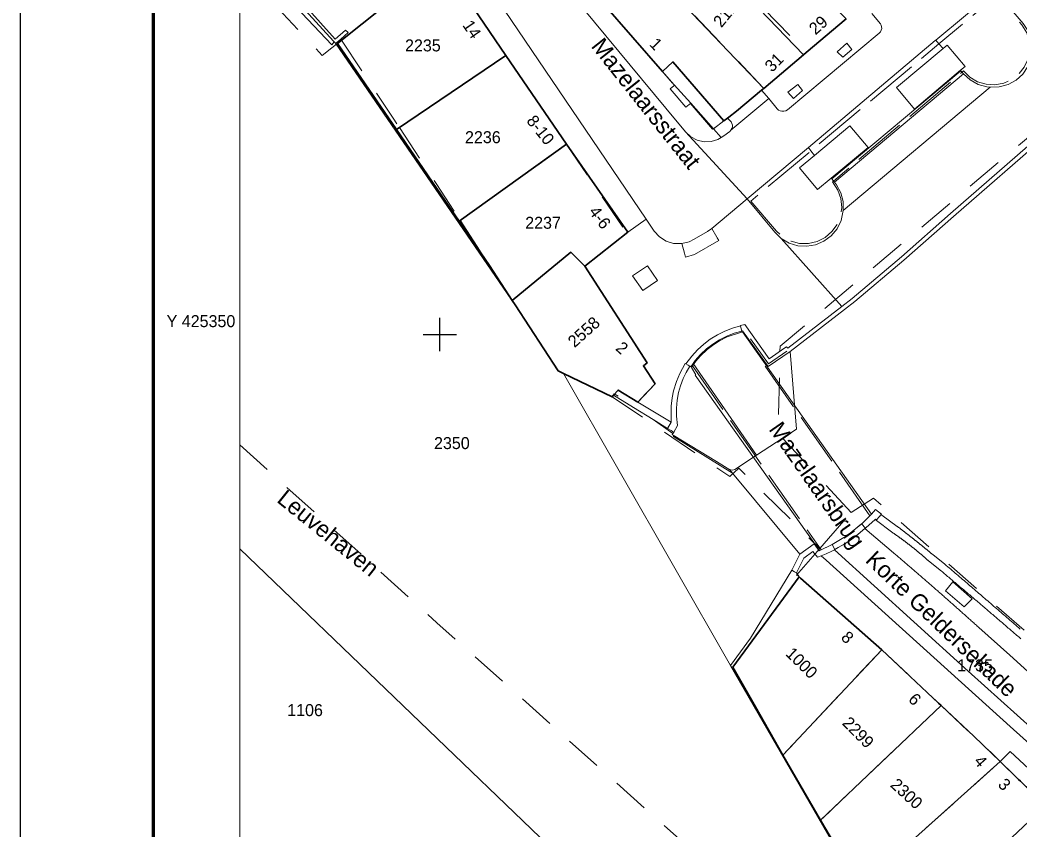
# Model space of a CAD drawing. Header units: metres. Extents: x 104718 to 105139, y 425172 to 425468.
# Drawn here: x 104718.5 to 104793.5, y 425312.8 to 425373.6 of the extents above; entities that cross this region are included whole.
import ezdxf
from ezdxf.enums import TextEntityAlignment as Align

# ---------------------------------------------------------------- set-up
doc = ezdxf.new("R2010")
doc.units = ezdxf.units.M
doc.header["$MEASUREMENT"] = 0
doc.linetypes.add('IE-TERREINAFSCHEIDING_KUNSTMATIG-SO', pattern=[10, 4, 4, -2])
doc.linetypes.add('KG-PERCEEL-SO', pattern=[19, 5.5, -4, 5.5, -4])
for name, color, linetype, lineweight in [('B-XX-AL-COORDINAATPUNT-G', 7, 'Continuous', 25), ('B-XX-AL-COORDINAATPUNT-T', 7, 'Continuous', 25), ('B-XX-AL-TEKENBLAD_DEELKADER-G', 7, 'Continuous', 18), ('B-XX-AL-TEKENBLAD_KADER-G', 7, 'Continuous', 70), ('B-XX-AL-TEKENBLAD_KADER_AFSNIJMARKERING-G', 7, 'Continuous', 25), ('B-XX-GK-KADEMUUR-G', 150, 'Continuous', 18), ('B-XX-GR-BEPLANTING_CULTUUR_BODEMBEDEKKER-G', 90, 'Continuous', 18), ('B-XX-GR-BEPLANTING_CULTUUR_ROOS-G', 90, 'Continuous', 18), ('B-XX-GR-BEPLANTING_CULTUUR_VASTE PLANTENVAK-G', 90, 'Continuous', 18), ('B-XX-GR-STRUIK-G', 90, 'Continuous', 13), ('B-XX-IE-TERREINAFSCHEIDING_KUNSTMATIG_HEKWERK-G', 20, 'IE-TERREINAFSCHEIDING_KUNSTMATIG-SO', 18), ('B-XX-IE-TERREINAFSCHEIDING_KUNSTMATIG_MUUR-G', 90, 'IE-TERREINAFSCHEIDING_KUNSTMATIG-SO', 18), ('B-XX-KG-GRENS_PERCEEL-G', 150, 'KG-PERCEEL-SO', 18), ('B-XX-KG-GRENS_PERCEEL-T', 150, 'KG-PERCEEL-SO', 18), ('B-XX-KW-KUNSTWERK_DEK-G', 170, 'Continuous', 18), ('B-XX-OG-BEBOUWING-G', 7, 'Continuous', 35), ('B-XX-OG-BEBOUWING_BORDES-G', 7, 'Continuous', 18), ('B-XX-OG-BEBOUWING_HUISNUMMER-T', 7, 'Continuous', 18), ('B-XX-OG-BEBOUWING_STRAATNAAM-T', 7, 'Continuous', 18), ('B-XX-OG-BEBOUWING_TRAP-G', 7, 'Continuous', 18), ('B-XX-OG-TERREIN_ERF-G', 7, 'Continuous', 18), ('B-XX-OG-WATER-G', 130, 'Continuous', 18), ('B-XX-OG-WATER_HAVEN-G', 170, 'Continuous', 18), ('B-XX-VH-ONVERHARD_ZAND-G', 210, 'Continuous', 18), ('B-XX-VH-OPENVERHARDING-G', 90, 'Continuous', 18), ('B-XX-VH-OPENVERHARDING_SIERBESTRATING-G', 90, 'Continuous', 18), ('B-XX-VH-OPENVERHARDING_STRAATBAKSTEEN-G', 90, 'Continuous', 18), ('B-XX-VH-OPENVERHARDING_TEGEL-G', 90, 'Continuous', 18)]:
    doc.layers.add(name, color=color, linetype=linetype, lineweight=lineweight)

msp = doc.modelspace()

# ---------------------------------------------------------------- linework, layer by layer
at = {"layer": 'B-XX-AL-COORDINAATPUNT-G', "ltscale": 0.5, "flags": 128}
for points in [[(104750, 425348.75), (104750, 425351.25)], [(104748.75, 425350), (104751.25, 425350)]]:
    msp.add_lwpolyline(points, dxfattribs=at)
at = {"layer": 'B-XX-AL-TEKENBLAD_DEELKADER-G', "ltscale": 0.5}
msp.add_lwpolyline([(104728.5, 425176.5), (105041.5, 425176.5), (105041.5, 425463.5), (104728.5, 425463.5)], close=True, dxfattribs=at)
at = {"layer": 'B-XX-AL-TEKENBLAD_KADER-G', "ltscale": 0.5}
msp.add_lwpolyline([(104728.5, 425176.5), (105134, 425176.5), (105134, 425463.5), (104728.5, 425463.5)], close=True, dxfattribs=at)
at = {"layer": 'B-XX-AL-TEKENBLAD_KADER_AFSNIJMARKERING-G', "ltscale": 0.5}
msp.add_lwpolyline([(104718.5, 425171.5), (105139, 425171.5), (105139, 425468.5), (104718.5, 425468.5)], close=True, dxfattribs=at)
at = {"layer": 'B-XX-GK-KADEMUUR-G', "ltscale": 0.5}
for points in [[(104772.554, 425350.648), (104772.604, 425350.432), (104772.646, 425350.252), (104772.715, 425350.264), (104774.62, 425347.601), (104776.277, 425348.729), (104780.347, 425351.865), (104781.134, 425352.471), (104784.809, 425355.57), (104788.521, 425358.843), (104795.664, 425365.062), (104819.687, 425386.369), (104819.486, 425386.618), (104795.453, 425365.302), (104788.31, 425359.084), (104784.619, 425355.813), (104780.936, 425352.705), (104780.144, 425352.095), (104776.098, 425348.978), (104776.009, 425349.074), (104775.883, 425348.987), (104774.7, 425348.165), (104772.888, 425350.742), (104772.548, 425350.674)], [(104742.078, 425371.959), (104742.029, 425372.012), (104739.898, 425374.318), (104739.712, 425374.519), (104739.559, 425374.425), (104735, 425381.466), (104735, 425381.226), (104739.648, 425374.109), (104741.9, 425371.731)], [(104746.747, 425365.371), (104742.324, 425371.829), (104742.265, 425371.916), (104742.18, 425371.852), (104755.643, 425352.204), (104755.654, 425352.214), (104755.432, 425352.556), (104753.723, 425355.183), (104751.446, 425358.509)], [(104763.375, 425345.825), (104763.014, 425345.452), (104764.524, 425344.514), (104765.992, 425343.614), (104767.083, 425342.945), (104767.343, 425343.415), (104764.845, 425344.932)], [(104767.083, 425342.945), (104765.992, 425343.614), (104767.48, 425342.567), (104767.541, 425342.647), (104767.344, 425342.785)], [(104767.514, 425342.434), (104767.532, 425342.339), (104771.95, 425339.594), (104771.748, 425339.838), (104770.744, 425340.462)], [(104781.639, 425335.788), (104781.921, 425335.47), (104781.954, 425335.5), (104782.656, 425336.124), (104782.67, 425336.136), (104782.784, 425336.122), (104782.966, 425336.32), (104783.116, 425336.485), (104783.141, 425336.512), (104782.685, 425336.856), (104782.385, 425336.507), (104781.695, 425335.839)], [(104779.427, 425334.236), (104779.636, 425333.869), (104779.886, 425334.011), (104780.327, 425334.261), (104780.869, 425334.618), (104781.388, 425335.007), (104781.892, 425335.445), (104781.921, 425335.47), (104781.639, 425335.788), (104780.934, 425335.213), (104780.552, 425334.922)], [(104776.997, 425333.505), (104776.404, 425332.306), (104776.599, 425332.193), (104776.75, 425332.105), (104777.295, 425333.224), (104777.98, 425333.723), (104778.332, 425333.286), (104778.598, 425333.387), (104778.613, 425333.393), (104778.991, 425333.537), (104779.398, 425333.747), (104779.601, 425333.851), (104779.636, 425333.869), (104779.427, 425334.236), (104778.447, 425333.773), (104778.08, 425334.282)], [(104776.957, 425331.813), (104776.925, 425331.869), (104776.75, 425332.105), (104776.599, 425332.193), (104776.404, 425332.306), (104773.302, 425327.224), (104771.811, 425325.172), (104781.509, 425308.36), (104781.582, 425308.437), (104781.529, 425308.526), (104781.524, 425308.534), (104778.544, 425313.558), (104775.739, 425318.447), (104773.668, 425322.076), (104771.973, 425325.046)]]:
    msp.add_lwpolyline(points, close=True, dxfattribs=at)
for points in [[(104739.898, 425374.318), (104742.029, 425372.012), (104742.078, 425371.959), (104742.178, 425371.85), (104742.18, 425371.852), (104742.265, 425371.916), (104742.574, 425372.15), (104743.123, 425372.649), (104742.921, 425372.832), (104742.134, 425372.162), (104739.941, 425374.612)], [(104793.539, 425327.901), (104793.428, 425327.997), (104793.318, 425328.093), (104793.207, 425328.189), (104793.096, 425328.284), (104792.985, 425328.38), (104792.875, 425328.476), (104792.764, 425328.571), (104792.653, 425328.667), (104792.542, 425328.763), (104792.431, 425328.858), (104792.321, 425328.954), (104792.21, 425329.049), (104792.099, 425329.145), (104791.988, 425329.241), (104791.877, 425329.336), (104791.766, 425329.432), (104791.655, 425329.527), (104791.544, 425329.623), (104791.434, 425329.718), (104791.323, 425329.814), (104791.212, 425329.909), (104791.101, 425330.005), (104790.99, 425330.1), (104790.879, 425330.196), (104790.768, 425330.291), (104790.657, 425330.387), (104790.546, 425330.482), (104790.435, 425330.578), (104790.324, 425330.673), (104790.213, 425330.768), (104790.102, 425330.864), (104789.991, 425330.959), (104789.88, 425331.055), (104789.769, 425331.15), (104789.658, 425331.245), (104789.546, 425331.341), (104789.435, 425331.436), (104789.324, 425331.531), (104789.213, 425331.626), (104789.102, 425331.722), (104788.991, 425331.817), (104788.88, 425331.912), (104788.769, 425332.007), (104788.657, 425332.103), (104788.546, 425332.198), (104788.435, 425332.293), (104788.324, 425332.388), (104788.213, 425332.484), (104788.101, 425332.579), (104787.99, 425332.674), (104787.879, 425332.769), (104787.879, 425332.769), (104786.97, 425333.49), (104786.97, 425333.49), (104786.944, 425333.512), (104786.917, 425333.534), (104786.891, 425333.556), (104786.864, 425333.578), (104786.838, 425333.6), (104786.812, 425333.622), (104786.785, 425333.644), (104786.759, 425333.666), (104786.732, 425333.688), (104786.706, 425333.71), (104786.679, 425333.731), (104786.653, 425333.753), (104786.626, 425333.775), (104786.6, 425333.797), (104786.573, 425333.819), (104786.547, 425333.841), (104786.52, 425333.862), (104786.494, 425333.884), (104786.467, 425333.906), (104786.441, 425333.928), (104786.414, 425333.95), (104786.388, 425333.971), (104786.361, 425333.993), (104786.334, 425334.015), (104786.308, 425334.036), (104786.281, 425334.058), (104786.254, 425334.08), (104786.228, 425334.101), (104786.201, 425334.123), (104786.174, 425334.145), (104786.148, 425334.166), (104786.121, 425334.188), (104786.094, 425334.21), (104786.068, 425334.231), (104786.041, 425334.253), (104786.014, 425334.274), (104785.987, 425334.296), (104785.961, 425334.317), (104785.934, 425334.339), (104785.907, 425334.36), (104785.88, 425334.382), (104785.853, 425334.403), (104785.827, 425334.425), (104785.8, 425334.446), (104785.773, 425334.468), (104785.746, 425334.489), (104785.719, 425334.51), (104785.692, 425334.532), (104785.666, 425334.553), (104785.639, 425334.575), (104785.612, 425334.596), (104785.585, 425334.617), (104785.558, 425334.639), (104785.531, 425334.66), (104785.504, 425334.681), (104785.477, 425334.703), (104785.45, 425334.724), (104785.423, 425334.745), (104785.396, 425334.766), (104785.369, 425334.788), (104785.342, 425334.809), (104785.315, 425334.83), (104785.288, 425334.851), (104785.261, 425334.872), (104785.234, 425334.894), (104785.207, 425334.915), (104785.18, 425334.936), (104785.153, 425334.957), (104785.126, 425334.978), (104785.099, 425334.999), (104785.071, 425335.02), (104785.044, 425335.041), (104785.017, 425335.062), (104784.99, 425335.083), (104784.963, 425335.104), (104784.936, 425335.125), (104784.909, 425335.146), (104784.881, 425335.167), (104784.854, 425335.188), (104784.827, 425335.209), (104784.8, 425335.23), (104784.772, 425335.251), (104784.745, 425335.272), (104784.718, 425335.293), (104784.691, 425335.314), (104784.663, 425335.335), (104784.636, 425335.356), (104784.609, 425335.377), (104784.582, 425335.397), (104784.554, 425335.418), (104784.527, 425335.439), (104784.5, 425335.46), (104784.472, 425335.481), (104784.445, 425335.501), (104784.418, 425335.522), (104784.39, 425335.543), (104784.363, 425335.564), (104784.335, 425335.584), (104784.308, 425335.605), (104784.308, 425335.605), (104783.164, 425336.449), (104783.116, 425336.485), (104782.966, 425336.32), (104782.784, 425336.122), (104782.67, 425336.136), (104782.656, 425336.124), (104783.985, 425335.12), (104784.013, 425335.101), (104784.041, 425335.082), (104784.069, 425335.062), (104784.097, 425335.043), (104784.126, 425335.023), (104784.154, 425335.004), (104784.182, 425334.985), (104784.21, 425334.965), (104784.237, 425334.946), (104784.265, 425334.926), (104784.293, 425334.906), (104784.321, 425334.887), (104784.349, 425334.867), (104784.377, 425334.847), (104784.405, 425334.828), (104784.432, 425334.808), (104784.46, 425334.788), (104784.488, 425334.768), (104784.515, 425334.748), (104784.543, 425334.728), (104784.571, 425334.708), (104784.598, 425334.688), (104784.626, 425334.668), (104784.653, 425334.648), (104784.681, 425334.628), (104784.708, 425334.608), (104784.736, 425334.587), (104784.763, 425334.567), (104784.791, 425334.547), (104784.818, 425334.526), (104784.845, 425334.506), (104784.873, 425334.486), (104784.9, 425334.465), (104784.927, 425334.445), (104784.954, 425334.424), (104784.982, 425334.403), (104785.009, 425334.383), (104785.036, 425334.362), (104785.063, 425334.342), (104785.09, 425334.321), (104785.117, 425334.3), (104785.144, 425334.279), (104785.171, 425334.258), (104785.198, 425334.238), (104785.225, 425334.217), (104785.252, 425334.196), (104785.279, 425334.175), (104785.306, 425334.154), (104785.332, 425334.133), (104785.359, 425334.112), (104785.386, 425334.09), (104785.413, 425334.069), (104785.439, 425334.048), (104785.466, 425334.027), (104785.493, 425334.005), (104785.519, 425333.984), (104785.546, 425333.963), (104785.573, 425333.941), (104785.599, 425333.92), (104785.626, 425333.899), (104785.652, 425333.877), (104785.678, 425333.855), (104785.705, 425333.834), (104785.731, 425333.812), (104785.758, 425333.791), (104785.784, 425333.769), (104785.81, 425333.747), (104785.836, 425333.725), (104785.863, 425333.704), (104785.889, 425333.682), (104785.915, 425333.66), (104785.941, 425333.638), (104785.967, 425333.616), (104785.993, 425333.594), (104786.019, 425333.572), (104786.045, 425333.55), (104786.071, 425333.528), (104786.097, 425333.506), (104786.123, 425333.484), (104786.149, 425333.461), (104786.175, 425333.439), (104786.201, 425333.417), (104786.227, 425333.395), (104786.252, 425333.372), (104786.278, 425333.35), (104786.304, 425333.328), (104786.329, 425333.305), (104786.355, 425333.283), (104786.381, 425333.26), (104786.406, 425333.238), (104786.432, 425333.215), (104786.457, 425333.192), (104786.483, 425333.17), (104786.508, 425333.147), (104786.534, 425333.124), (104786.559, 425333.102), (104786.584, 425333.079), (104786.61, 425333.056), (104786.635, 425333.033), (104786.635, 425333.033), (104787.541, 425332.313), (104787.541, 425332.313), (104787.62, 425332.247), (104787.699, 425332.181), (104787.778, 425332.115), (104787.857, 425332.048), (104787.936, 425331.982), (104788.015, 425331.916), (104788.094, 425331.85), (104788.173, 425331.784), (104788.252, 425331.717), (104788.331, 425331.651), (104788.409, 425331.585), (104788.488, 425331.518), (104788.567, 425331.452), (104788.646, 425331.386), (104788.725, 425331.319), (104788.804, 425331.253), (104788.882, 425331.187), (104788.961, 425331.12), (104789.04, 425331.054), (104789.119, 425330.987), (104789.197, 425330.921), (104789.276, 425330.854), (104789.355, 425330.788), (104789.434, 425330.721), (104789.512, 425330.655), (104789.591, 425330.588), (104789.669, 425330.521), (104789.748, 425330.455), (104789.827, 425330.388), (104789.905, 425330.322), (104789.984, 425330.255), (104790.062, 425330.188), (104790.141, 425330.121), (104790.219, 425330.055), (104790.298, 425329.988), (104790.376, 425329.921), (104790.455, 425329.854), (104790.533, 425329.788), (104790.612, 425329.721), (104790.69, 425329.654), (104790.769, 425329.587), (104790.847, 425329.52), (104790.925, 425329.453), (104791.004, 425329.387), (104791.082, 425329.32), (104791.16, 425329.253), (104791.239, 425329.186), (104791.317, 425329.119), (104791.395, 425329.052), (104791.474, 425328.985), (104791.552, 425328.918), (104791.63, 425328.851), (104791.708, 425328.784), (104791.787, 425328.717), (104791.865, 425328.649), (104791.943, 425328.582), (104792.021, 425328.515), (104792.099, 425328.448), (104792.177, 425328.381), (104792.256, 425328.314), (104792.334, 425328.246), (104792.412, 425328.179), (104792.49, 425328.112), (104792.568, 425328.045), (104792.646, 425327.977), (104792.724, 425327.91), (104792.802, 425327.843), (104792.88, 425327.775), (104792.958, 425327.708), (104793.036, 425327.641), (104793.114, 425327.573), (104793.192, 425327.506), (104793.27, 425327.438), (104793.348, 425327.371), (104793.425, 425327.304), (104793.503, 425327.236), (104793.581, 425327.169)]]:
    msp.add_lwpolyline(points, dxfattribs=at)
at = {"layer": 'B-XX-GR-BEPLANTING_CULTUUR_BODEMBEDEKKER-G', "ltscale": 0.5}
for points in [[(104780.527, 425371.846), (104779.817, 425371.215), (104780.219, 425370.801), (104780.894, 425371.374)], [(104789.064, 425369.819), (104789.397, 425370.098), (104788.053, 425371.702), (104787.756, 425371.454), (104784.252, 425368.517), (104785.596, 425366.913)], [(104776.852, 425368.764), (104776.097, 425368.174), (104776.529, 425367.695), (104777.197, 425368.298)], [(104778.095, 425363.428), (104776.985, 425362.501), (104778.342, 425360.876), (104779.361, 425361.728), (104782.123, 425364.034), (104780.766, 425365.659)], [(104780.244, 425359.971), (104780.076, 425360.627), (104779.76, 425361.226), (104779.601, 425361.435), (104779.408, 425361.665), (104779.361, 425361.728), (104778.342, 425360.876), (104776.985, 425362.501), (104778.095, 425363.428), (104777.835, 425363.777), (104777.643, 425364.032), (104773.053, 425360.164), (104775.119, 425357.68), (104775.608, 425357.207), (104776.193, 425356.862), (104776.843, 425356.662), (104777.521, 425356.619), (104778.191, 425356.735), (104778.815, 425357.004), (104779.359, 425357.411), (104779.794, 425357.933), (104780.095, 425358.543), (104780.253, 425359.294)]]:
    msp.add_lwpolyline(points, close=True, dxfattribs=at)
at = {"layer": 'B-XX-GR-BEPLANTING_CULTUUR_ROOS-G', "ltscale": 0.5}
msp.add_lwpolyline([(104787.756, 425371.454), (104787.438, 425371.796), (104787.2, 425372.086), (104787.153, 425372.047), (104777.643, 425364.032), (104777.835, 425363.777), (104778.095, 425363.428), (104780.766, 425365.659), (104782.123, 425364.034), (104779.361, 425361.728), (104779.408, 425361.665), (104789.083, 425369.791), (104789.064, 425369.819), (104785.596, 425366.913), (104784.252, 425368.517)], close=True, dxfattribs=at)
at = {"layer": 'B-XX-GR-BEPLANTING_CULTUUR_VASTE PLANTENVAK-G', "ltscale": 0.5}
msp.add_lwpolyline([(104794.448, 425371.404), (104794.378, 425372.082), (104794.153, 425372.725), (104793.754, 425373.333), (104791.657, 425375.794), (104787.2, 425372.086), (104787.438, 425371.796), (104787.756, 425371.454), (104788.053, 425371.702), (104789.397, 425370.098), (104789.064, 425369.819), (104789.083, 425369.791), (104789.276, 425369.561), (104789.777, 425369.098), (104790.371, 425368.764), (104791.027, 425368.577), (104791.289, 425368.547), (104791.97, 425368.568), (104792.627, 425368.747), (104793.224, 425369.074), (104793.73, 425369.531), (104794.115, 425370.093), (104794.359, 425370.729)], close=True, dxfattribs=at)
at = {"layer": 'B-XX-GR-STRUIK-G', "ltscale": 0.5}
msp.add_lwpolyline([(104767.584, 425368.735), (104767.564, 425368.66), (104767.286, 425368.432), (104768.451, 425367.055), (104768.819, 425367.347)], close=True, dxfattribs=at)
at = {"layer": 'B-XX-IE-TERREINAFSCHEIDING_KUNSTMATIG_HEKWERK-G', "ltscale": 0.5, "flags": 128}
for points in [[(104793.665, 425373.236), (104794.024, 425372.631), (104794.215, 425371.992), (104794.249, 425371.325), (104794.123, 425370.67), (104793.846, 425370.064), (104793.433, 425369.54), (104792.907, 425369.13), (104792.299, 425368.856), (104791.643, 425368.735), (104790.977, 425368.772), (104790.339, 425368.966), (104789.765, 425369.307), (104789.289, 425369.773), (104779.54, 425361.509), (104779.464, 425361.445), (104779.867, 425360.835), (104780.086, 425360.203), (104780.148, 425359.538), (104780.052, 425358.877), (104779.801, 425358.258), (104779.411, 425357.716), (104778.903, 425357.282), (104778.307, 425356.98), (104777.657, 425356.828), (104776.989, 425356.835), (104776.342, 425357), (104775.752, 425357.313), (104775.253, 425357.758), (104773.323, 425360.009), (104777.835, 425363.777), (104787.438, 425371.796), (104791.806, 425375.443), (104793.665, 425373.236)], [(104776.041, 425348.752), (104774.651, 425347.795), (104772.721, 425350.48)], [(104768.946, 425347.642), (104778.596, 425333.843)], [(104782.262, 425336.388), (104774.409, 425347.611)]]:
    msp.add_lwpolyline(points, dxfattribs=at)
at = {"layer": 'B-XX-IE-TERREINAFSCHEIDING_KUNSTMATIG_MUUR-G', "ltscale": 0.5}
for points in [[(104772.646, 425350.252), (104772.604, 425350.432), (104772.554, 425350.648), (104771.96, 425350.478), (104771.378, 425350.251), (104770.819, 425349.972), (104770.289, 425349.643), (104769.791, 425349.266), (104769.329, 425348.845), (104768.909, 425348.383), (104768.463, 425347.801), (104768.637, 425347.688), (104768.708, 425347.642), (104768.752, 425347.613), (104768.82, 425347.567), (104768.996, 425347.812), (104769.164, 425348.045), (104769.56, 425348.497), (104769.997, 425348.91), (104770.472, 425349.278), (104770.98, 425349.6), (104771.517, 425349.871), (104772.076, 425350.09)], [(104767.55, 425342.658), (104767.826, 425343.174), (104767.75, 425343.866), (104767.747, 425344.467), (104767.802, 425345.064), (104767.914, 425345.654), (104768.049, 425346.136), (104768.262, 425346.697), (104768.48, 425347.147), (104768.752, 425347.613), (104768.708, 425347.642), (104768.637, 425347.688), (104768.463, 425347.801), (104768.41, 425347.825), (104767.991, 425347.072), (104767.746, 425346.481), (104767.53, 425345.767), (104767.422, 425345.245), (104767.344, 425344.61), (104767.343, 425343.415), (104767.083, 425342.945), (104767.344, 425342.785), (104767.541, 425342.647)]]:
    msp.add_lwpolyline(points, close=True, dxfattribs=at)
at = {"layer": 'B-XX-KG-GRENS_PERCEEL-G', "ltscale": 0.5, "flags": 128}
for points in [[(104780.858, 425336.653), (104775.372, 425342.582), (104775.524, 425349.114), (104819.798, 425386.391)], [(104774.305, 425368.464), (104772.264, 425366.743), (104770.462, 425365.404), (104755.423, 425382.688), (104755.591, 425384.562)], [(104735, 425378.925), (104736.999, 425375.379), (104741.177, 425370.939), (104742.627, 425372.072)], [(104742.627, 425372.072), (104750.104, 425378.068)], [(104750.104, 425378.068), (104754.659, 425371.374), (104754.953, 425370.942)], [(104771.032, 425377.81), (104777.489, 425371.15)], [(104765.809, 425377.318), (104767.881, 425375.203), (104774.305, 425368.464)], [(104777.489, 425371.15), (104780.49, 425373.682)], [(104742.627, 425372.072), (104746.486, 425366.233), (104746.96, 425365.516)], [(104754.953, 425370.942), (104746.96, 425365.516)], [(104754.953, 425370.942), (104757.348, 425367.422), (104759.503, 425364.252)], [(104774.305, 425368.464), (104777.35, 425371.033), (104777.489, 425371.15)], [(104746.96, 425365.516), (104749.721, 425361.338), (104751.525, 425358.565)], [(104759.503, 425364.252), (104751.525, 425358.565)], [(104759.503, 425364.252), (104764.034, 425357.586), (104760.882, 425355.117)], [(104751.525, 425358.565), (104755.432, 425352.556)], [(104760.882, 425355.117), (104759.821, 425356.171), (104755.432, 425352.556)], [(104760.882, 425355.117), (104765.541, 425347.863), (104765.271, 425347.657), (104766.15, 425346.308), (104764.585, 425344.657), (104763.075, 425345.536), (104762.924, 425345.329)], [(104755.432, 425352.556), (104758.865, 425347.277), (104762.924, 425345.329)], [(104762.924, 425345.329), (104771.756, 425339.333), (104772.434, 425339.963), (104778.498, 425333.946)], [(104735, 425341.712), (104749.777, 425328.377), (104774.561, 425306.247), (104796.318, 425286.683)], [(104780.858, 425336.653), (104782.532, 425337.716), (104800.173, 425322.245)], [(104778.498, 425333.946), (104780.858, 425336.653)], [(104778.498, 425333.946), (104776.751, 425331.943), (104776.957, 425331.813)], [(104776.957, 425331.813), (104771.973, 425325.046), (104775.739, 425318.447)], [(104776.957, 425331.813), (104783.04, 425326.447), (104783.148, 425326.352)], [(104783.148, 425326.352), (104775.739, 425318.447)], [(104783.148, 425326.352), (104787.607, 425322.153)], [(104787.607, 425322.153), (104778.544, 425313.558)], [(104787.607, 425322.153), (104791.321, 425318.651), (104792.036, 425317.958)], [(104775.739, 425318.447), (104778.143, 425314.233), (104778.544, 425313.558)], [(104792.036, 425317.958), (104781.524, 425308.534)], [(104792.036, 425317.958), (104795.329, 425314.764), (104795.452, 425314.654)], [(104787.433, 425307.117), (104795.452, 425314.654)], [(104778.544, 425313.558), (104781.524, 425308.534)]]:
    msp.add_lwpolyline(points, dxfattribs=at)
at = {"layer": 'B-XX-KW-KUNSTWERK_DEK-G', "ltscale": 0.5}
msp.add_lwpolyline([(104778.483, 425333.789), (104778.596, 425333.843), (104779.427, 425334.236), (104780.552, 425334.922), (104780.934, 425335.213), (104781.695, 425335.839), (104782.262, 425336.388), (104782.385, 425336.507), (104772.696, 425350.209), (104771.544, 425349.833), (104770.988, 425349.534), (104770.546, 425349.248), (104770.047, 425348.861), (104769.543, 425348.389), (104769.196, 425347.999), (104768.946, 425347.642), (104768.865, 425347.526), (104769.213, 425346.981), (104769.164, 425346.955)], close=True, dxfattribs=at)
at = {"layer": 'B-XX-OG-BEBOUWING-G', "ltscale": 0.5}
for points in [[(104780.485, 425373.677), (104774.019, 425380.28), (104772.649, 425379.147), (104770.73, 425381.459), (104771.125, 425381.787), (104770.981, 425381.96), (104768.693, 425379.907), (104777.277, 425370.971), (104777.489, 425371.15)], [(104767.881, 425375.203), (104763.667, 425379.505), (104763.013, 425380.183), (104760.026, 425377.398), (104766.692, 425369.737), (104767.474, 425370.443), (104771.299, 425366.026), (104771.569, 425366.227), (104771.674, 425366.305), (104772.264, 425366.743), (104774.14, 425368.324), (104774.222, 425368.394), (104774.305, 425368.464)], [(104767.881, 425375.203), (104774.305, 425368.464), (104777.277, 425370.971), (104768.693, 425379.907), (104767.19, 425378.558), (104769.111, 425376.22)], [(104750.469, 425377.531), (104750.32, 425377.683), (104750.093, 425377.782), (104749.875, 425377.786), (104749.665, 425377.708), (104749.598, 425377.662), (104742.324, 425371.829), (104746.747, 425365.371), (104754.952, 425370.941)], [(104754.952, 425370.941), (104746.747, 425365.371), (104751.446, 425358.509), (104759.494, 425364.265)], [(104764.107, 425357.685), (104759.494, 425364.265), (104751.446, 425358.509), (104753.723, 425355.183), (104755.432, 425352.556), (104759.821, 425356.171), (104760.882, 425355.117)], [(104755.432, 425352.556), (104755.654, 425352.214), (104758.865, 425347.277), (104759.286, 425347.075), (104762.924, 425345.329), (104763.014, 425345.452), (104763.375, 425345.825), (104764.845, 425344.932), (104766.15, 425346.308), (104765.271, 425347.657), (104765.541, 425347.863), (104760.882, 425355.117), (104759.821, 425356.171)], [(104771.973, 425325.046), (104773.668, 425322.076), (104775.739, 425318.447), (104783.148, 425326.352), (104777.057, 425331.724), (104776.957, 425331.813)], [(104787.606, 425322.152), (104787.398, 425322.348), (104783.148, 425326.352), (104775.739, 425318.447), (104778.544, 425313.558)], [(104792.036, 425317.958), (104790.047, 425319.852), (104787.606, 425322.152), (104778.544, 425313.558), (104781.524, 425308.534)], [(104781.524, 425308.534), (104781.529, 425308.526), (104781.582, 425308.437), (104782.984, 425306.072), (104783.646, 425304.956), (104784.146, 425304.114), (104787.508, 425307.108), (104789.554, 425309.111), (104795.452, 425314.654), (104795.136, 425314.951), (104794.011, 425316.042), (104793.946, 425316.105), (104793.747, 425316.298), (104793.547, 425316.493), (104793.416, 425316.619), (104792.036, 425317.958)], [(104791.155, 425305.581), (104799.312, 425302.062), (104801.242, 425310.568), (104797.465, 425313.234), (104796.99, 425313.569), (104795.598, 425314.551), (104795.452, 425314.654), (104789.554, 425309.111), (104792.044, 425308.043)]]:
    msp.add_lwpolyline(points, close=True, dxfattribs=at)
at = {"layer": 'B-XX-OG-BEBOUWING_BORDES-G', "ltscale": 0.5}
msp.add_lwpolyline([(104792.036, 425317.958), (104793.416, 425316.619), (104793.547, 425316.493), (104793.747, 425316.298), (104793.946, 425316.105), (104794.011, 425316.042), (104794.845, 425316.798), (104794.725, 425316.91), (104794.523, 425317.098), (104794.319, 425317.289), (104794.186, 425317.413), (104792.781, 425318.725)], close=True, dxfattribs=at)
at = {"layer": 'B-XX-OG-BEBOUWING_TRAP-G', "ltscale": 0.5}
msp.add_lwpolyline([(104767.474, 425370.443), (104766.692, 425369.737), (104767.584, 425368.735), (104768.819, 425367.347), (104770.518, 425365.439), (104771.299, 425366.026)], close=True, dxfattribs=at)
at = {"layer": 'B-XX-OG-TERREIN_ERF-G', "ltscale": 0.5}
msp.add_lwpolyline([(104767.474, 425370.443), (104766.692, 425369.737), (104767.584, 425368.735), (104768.819, 425367.347), (104770.518, 425365.439), (104771.299, 425366.026)], close=True, dxfattribs=at)
at = {"layer": 'B-XX-OG-WATER-G', "ltscale": 0.5}
for points in [[(104735, 425445), (104735, 425333.911), (104783.902, 425286.914), (104779.387, 425281.026), (104779.379, 425280.378), (104779.984, 425281.145), (104780.032, 425281.131), (104780.104, 425281.115), (104781.879, 425280.721), (104782.199, 425281.981), (104782.277, 425282.299), (104793.802, 425279.529)], [(104797.486, 425295.824), (104786.729, 425299.673), (104784.238, 425303.7), (104783.882, 425304.36), (104782.984, 425306.072), (104781.582, 425308.437), (104781.509, 425308.36), (104771.811, 425325.172), (104759.286, 425347.075), (104758.865, 425347.277), (104755.654, 425352.214), (104755.643, 425352.204), (104742.18, 425371.852), (104742.178, 425371.85), (104742.078, 425371.959), (104741.9, 425371.731), (104739.648, 425374.109)]]:
    msp.add_lwpolyline(points, dxfattribs=at)
for points in [[(104762.924, 425345.329), (104759.286, 425347.075), (104771.811, 425325.172), (104773.302, 425327.224), (104776.404, 425332.306), (104776.997, 425333.505), (104771.95, 425339.594), (104767.532, 425342.339), (104767.514, 425342.434), (104767.422, 425342.49), (104767.48, 425342.567), (104765.992, 425343.614), (104764.524, 425344.514), (104763.014, 425345.452)], [(104735, 425265.903), (104737.541, 425268.432), (104748.018, 425278.774), (104741.71, 425293.387), (104737.208, 425298.872), (104735.425, 425300.981), (104735.451, 425301.011), (104735.285, 425301.213), (104742.776, 425310.026), (104755.666, 425300.306), (104754.3, 425298.636), (104768.622, 425288.383), (104775.61, 425283.319), (104779.379, 425280.378), (104779.387, 425281.026), (104783.902, 425286.914), (104735, 425333.911)]]:
    msp.add_lwpolyline(points, close=True, dxfattribs=at)
at = {"layer": 'B-XX-OG-WATER_HAVEN-G', "ltscale": 0.5}
msp.add_lwpolyline([(104795.664, 425365.062), (104788.521, 425358.843), (104784.809, 425355.57), (104781.134, 425352.471), (104780.347, 425351.865), (104776.277, 425348.729), (104776.753, 425342.9), (104773.761, 425340.942), (104772.122, 425339.87), (104771.941, 425339.821), (104771.731, 425339.859), (104771.748, 425339.838), (104771.95, 425339.594), (104776.997, 425333.505), (104778.08, 425334.282), (104778.447, 425333.773), (104779.427, 425334.236), (104780.552, 425334.922), (104780.934, 425335.213), (104781.639, 425335.788), (104781.695, 425335.839), (104782.385, 425336.507), (104782.685, 425336.856), (104783.141, 425336.512), (104783.116, 425336.485), (104783.164, 425336.449), (104784.308, 425335.605), (104784.308, 425335.605), (104784.335, 425335.584), (104784.363, 425335.564), (104784.39, 425335.543), (104784.418, 425335.522), (104784.445, 425335.501), (104784.472, 425335.481), (104784.5, 425335.46), (104784.527, 425335.439), (104784.554, 425335.418), (104784.582, 425335.397), (104784.609, 425335.377), (104784.636, 425335.356), (104784.663, 425335.335), (104784.691, 425335.314), (104784.718, 425335.293), (104784.745, 425335.272), (104784.772, 425335.251), (104784.8, 425335.23), (104784.827, 425335.209), (104784.854, 425335.188), (104784.881, 425335.167), (104784.909, 425335.146), (104784.936, 425335.125), (104784.963, 425335.104), (104784.99, 425335.083), (104785.017, 425335.062), (104785.044, 425335.041), (104785.071, 425335.02), (104785.099, 425334.999), (104785.126, 425334.978), (104785.153, 425334.957), (104785.18, 425334.936), (104785.207, 425334.915), (104785.234, 425334.894), (104785.261, 425334.872), (104785.288, 425334.851), (104785.315, 425334.83), (104785.342, 425334.809), (104785.369, 425334.788), (104785.396, 425334.766), (104785.423, 425334.745), (104785.45, 425334.724), (104785.477, 425334.703), (104785.504, 425334.681), (104785.531, 425334.66), (104785.558, 425334.639), (104785.585, 425334.617), (104785.612, 425334.596), (104785.639, 425334.575), (104785.666, 425334.553), (104785.692, 425334.532), (104785.719, 425334.51), (104785.746, 425334.489), (104785.773, 425334.468), (104785.8, 425334.446), (104785.827, 425334.425), (104785.853, 425334.403), (104785.88, 425334.382), (104785.907, 425334.36), (104785.934, 425334.339), (104785.961, 425334.317), (104785.987, 425334.296), (104786.014, 425334.274), (104786.041, 425334.253), (104786.068, 425334.231), (104786.094, 425334.21), (104786.121, 425334.188), (104786.148, 425334.166), (104786.174, 425334.145), (104786.201, 425334.123), (104786.228, 425334.101), (104786.254, 425334.08), (104786.281, 425334.058), (104786.308, 425334.036), (104786.334, 425334.015), (104786.361, 425333.993), (104786.388, 425333.971), (104786.414, 425333.95), (104786.441, 425333.928), (104786.467, 425333.906), (104786.494, 425333.884), (104786.52, 425333.862), (104786.547, 425333.841), (104786.573, 425333.819), (104786.6, 425333.797), (104786.626, 425333.775), (104786.653, 425333.753), (104786.679, 425333.731), (104786.706, 425333.71), (104786.732, 425333.688), (104786.759, 425333.666), (104786.785, 425333.644), (104786.812, 425333.622), (104786.838, 425333.6), (104786.864, 425333.578), (104786.891, 425333.556), (104786.917, 425333.534), (104786.944, 425333.512), (104786.97, 425333.49), (104786.97, 425333.49), (104787.879, 425332.769), (104787.879, 425332.769), (104787.99, 425332.674), (104788.101, 425332.579), (104788.213, 425332.484), (104788.324, 425332.388), (104788.435, 425332.293), (104788.546, 425332.198), (104788.657, 425332.103), (104788.769, 425332.007), (104788.88, 425331.912), (104788.991, 425331.817), (104789.102, 425331.722), (104789.213, 425331.626), (104789.324, 425331.531), (104789.435, 425331.436), (104789.546, 425331.341), (104789.658, 425331.245), (104789.769, 425331.15), (104789.88, 425331.055), (104789.991, 425330.959), (104790.102, 425330.864), (104790.213, 425330.768), (104790.324, 425330.673), (104790.435, 425330.578), (104790.546, 425330.482), (104790.657, 425330.387), (104790.768, 425330.291), (104790.879, 425330.196), (104790.99, 425330.1), (104791.101, 425330.005), (104791.212, 425329.909), (104791.323, 425329.814), (104791.434, 425329.718), (104791.544, 425329.623), (104791.655, 425329.527), (104791.766, 425329.432), (104791.877, 425329.336), (104791.988, 425329.241), (104792.099, 425329.145), (104792.21, 425329.049), (104792.321, 425328.954), (104792.431, 425328.858), (104792.542, 425328.763), (104792.653, 425328.667), (104792.764, 425328.571), (104792.875, 425328.476), (104792.985, 425328.38), (104793.096, 425328.284), (104793.207, 425328.189), (104793.318, 425328.093), (104793.428, 425327.997), (104793.539, 425327.901)], dxfattribs=at)
at = {"layer": 'B-XX-VH-ONVERHARD_ZAND-G', "ltscale": 0.5}
for points in [[(104789.276, 425369.561), (104789.083, 425369.791), (104779.408, 425361.665), (104779.601, 425361.435)], [(104765.572, 425355.158), (104764.463, 425354.411), (104765.228, 425353.307), (104766.317, 425354.055)], [(104789.921, 425330.161), (104788.483, 425331.448), (104787.92, 425330.761), (104789.338, 425329.556)]]:
    msp.add_lwpolyline(points, close=True, dxfattribs=at)
at = {"layer": 'B-XX-VH-OPENVERHARDING-G', "ltscale": 0.5}
for points in [[(104754.426, 425382.12), (104754.303, 425382.267), (104753.901, 425383.004), (104753.783, 425383.579), (104753.824, 425384.165), (104754.02, 425384.718), (104754.359, 425385.198), (104754.712, 425385.542), (104750.039, 425381.417), (104752.111, 425378.399), (104752.844, 425377.316), (104765.478, 425358.648), (104766.081, 425357.757), (104766.476, 425357.319), (104766.974, 425357.002), (104767.539, 425356.829), (104768.153, 425356.82), (104768.702, 425356.957), (104769.084, 425357.156), (104770.084, 425357.729), (104770.403, 425357.948), (104773.053, 425360.164), (104768.427, 425365.205), (104766.94, 425366.986)], [(104760.026, 425377.398), (104755.635, 425382.444), (104755.423, 425382.69), (104755.591, 425384.562), (104753.901, 425383.004), (104754.303, 425382.267), (104754.426, 425382.12), (104766.94, 425366.986), (104768.427, 425365.205), (104768.824, 425364.834), (104769.305, 425364.58), (104769.835, 425364.459), (104770.36, 425364.478), (104770.863, 425364.628), (104771.108, 425364.776), (104770.518, 425365.439), (104768.819, 425367.347), (104768.451, 425367.055), (104767.286, 425368.432), (104767.564, 425368.66), (104767.584, 425368.735), (104766.692, 425369.737)], [(104752.844, 425377.316), (104752.111, 425378.399), (104751.923, 425378.573), (104751.715, 425378.682), (104751.345, 425378.758), (104751.148, 425378.743), (104750.907, 425378.675), (104750.747, 425378.577), (104750.107, 425378.063), (104749.665, 425377.708), (104749.875, 425377.786), (104750.093, 425377.782), (104750.32, 425377.683), (104750.469, 425377.531), (104754.952, 425370.941), (104759.494, 425364.265), (104764.107, 425357.685), (104765.478, 425358.648)], [(104780.219, 425370.801), (104779.817, 425371.215), (104780.527, 425371.846), (104780.894, 425371.374)], [(104791.289, 425368.547), (104791.027, 425368.577), (104790.371, 425368.764), (104789.777, 425369.098), (104789.276, 425369.561), (104779.601, 425361.435), (104779.76, 425361.226), (104780.076, 425360.627), (104780.244, 425359.971), (104780.253, 425359.294)], [(104776.529, 425367.695), (104776.097, 425368.174), (104776.852, 425368.764), (104777.197, 425368.298)], [(104775.608, 425357.207), (104775.119, 425357.68), (104773.053, 425360.164), (104770.403, 425357.948), (104770.768, 425357.301), (104770.798, 425357.249), (104770.916, 425357.046), (104769.102, 425355.991), (104768.422, 425355.811), (104768.346, 425356.096), (104768.153, 425356.82), (104767.539, 425356.829), (104766.974, 425357.002), (104766.476, 425357.319), (104766.081, 425357.757), (104765.478, 425358.648), (104764.107, 425357.685), (104760.882, 425355.117), (104765.541, 425347.863), (104765.271, 425347.657), (104766.15, 425346.308), (104764.845, 425344.932), (104767.343, 425343.415), (104767.344, 425344.61), (104767.422, 425345.245), (104767.53, 425345.767), (104767.746, 425346.481), (104767.991, 425347.072), (104768.41, 425347.825), (104768.463, 425347.801), (104768.909, 425348.383), (104769.329, 425348.845), (104769.791, 425349.266), (104770.289, 425349.643), (104770.819, 425349.972), (104771.378, 425350.251), (104771.96, 425350.478), (104772.554, 425350.648), (104772.548, 425350.674), (104772.888, 425350.742), (104774.7, 425348.165), (104775.883, 425348.987), (104776.009, 425349.074), (104776.098, 425348.978), (104780.144, 425352.095)], [(104770.768, 425357.301), (104770.403, 425357.948), (104770.084, 425357.729), (104769.084, 425357.156), (104768.702, 425356.957), (104768.153, 425356.82), (104768.346, 425356.096), (104768.422, 425355.811), (104769.102, 425355.991), (104770.916, 425357.046), (104770.798, 425357.249)], [(104765.572, 425355.158), (104766.317, 425354.055), (104765.228, 425353.307), (104764.463, 425354.411)], [(104778.483, 425333.789), (104778.596, 425333.843), (104779.427, 425334.236), (104780.552, 425334.922), (104780.934, 425335.213), (104781.695, 425335.839), (104782.262, 425336.388), (104782.385, 425336.507), (104772.696, 425350.209), (104771.544, 425349.833), (104770.988, 425349.534), (104770.546, 425349.248), (104770.047, 425348.861), (104769.543, 425348.389), (104769.196, 425347.999), (104768.946, 425347.642), (104768.865, 425347.526), (104769.213, 425346.981), (104769.164, 425346.955)], [(104776.277, 425348.729), (104774.62, 425347.601), (104772.715, 425350.264), (104772.646, 425350.252), (104772.076, 425350.09), (104771.517, 425349.871), (104770.98, 425349.6), (104770.472, 425349.278), (104769.997, 425348.91), (104769.56, 425348.497), (104769.164, 425348.045), (104768.996, 425347.812), (104773.761, 425340.942), (104776.753, 425342.9)], [(104768.996, 425347.812), (104768.82, 425347.567), (104768.752, 425347.613), (104768.48, 425347.147), (104768.262, 425346.697), (104768.049, 425346.136), (104767.914, 425345.654), (104767.802, 425345.064), (104767.747, 425344.467), (104767.75, 425343.866), (104767.826, 425343.174), (104767.55, 425342.658), (104767.541, 425342.647), (104767.48, 425342.567), (104767.422, 425342.49), (104767.514, 425342.434), (104770.744, 425340.462), (104771.748, 425339.838), (104771.731, 425339.859), (104771.941, 425339.821), (104772.122, 425339.87), (104773.761, 425340.942)], [(104794.319, 425317.289), (104794.186, 425317.413), (104792.781, 425318.725), (104792.036, 425317.958), (104793.416, 425316.619), (104793.547, 425316.493), (104793.747, 425316.298), (104793.946, 425316.105), (104794.011, 425316.042), (104794.845, 425316.798), (104794.725, 425316.91), (104794.523, 425317.098)]]:
    msp.add_lwpolyline(points, close=True, dxfattribs=at)
for points in [[(104739.941, 425374.612), (104742.134, 425372.162), (104742.921, 425372.832), (104743.123, 425372.649), (104742.574, 425372.15), (104742.265, 425371.916), (104742.324, 425371.829), (104749.598, 425377.662)], [(104780.485, 425373.677), (104777.489, 425371.15), (104777.277, 425370.971), (104774.305, 425368.464), (104774.222, 425368.394), (104774.14, 425368.324), (104774.667, 425367.693), (104775.306, 425366.928), (104775.408, 425366.839), (104775.528, 425366.777), (104775.66, 425366.744), (104775.803, 425366.744), (104775.942, 425366.779), (104776.068, 425366.848), (104782.955, 425372.615), (104783.048, 425372.711), (104783.112, 425372.829), (104783.144, 425372.959), (104783.141, 425373.085), (104783.108, 425373.207), (104783.045, 425373.317), (104782.396, 425374.087)], [(104793.73, 425369.531), (104793.224, 425369.074), (104792.627, 425368.747), (104791.97, 425368.568), (104791.289, 425368.547), (104780.253, 425359.294), (104780.095, 425358.543), (104779.794, 425357.933), (104779.359, 425357.411), (104778.815, 425357.004), (104778.191, 425356.735), (104777.521, 425356.619), (104776.843, 425356.662), (104776.193, 425356.862), (104775.608, 425357.207), (104780.144, 425352.095), (104780.936, 425352.705), (104784.619, 425355.813), (104788.31, 425359.084), (104795.453, 425365.302)]]:
    msp.add_lwpolyline(points, dxfattribs=at)
at = {"layer": 'B-XX-VH-OPENVERHARDING_SIERBESTRATING-G', "ltscale": 0.5}
msp.add_lwpolyline([(104799.519, 425319.808), (104792.758, 425325.945), (104790.438, 425328.008), (104790.438, 425328.008), (104790.374, 425328.066), (104790.31, 425328.123), (104790.246, 425328.181), (104790.182, 425328.239), (104790.118, 425328.297), (104790.054, 425328.354), (104789.99, 425328.412), (104789.926, 425328.469), (104789.862, 425328.527), (104789.797, 425328.585), (104789.733, 425328.642), (104789.669, 425328.7), (104789.605, 425328.757), (104789.541, 425328.815), (104789.477, 425328.872), (104789.412, 425328.93), (104789.348, 425328.987), (104789.284, 425329.045), (104789.219, 425329.102), (104789.155, 425329.159), (104789.091, 425329.217), (104789.026, 425329.274), (104788.962, 425329.331), (104788.898, 425329.389), (104788.833, 425329.446), (104788.769, 425329.503), (104788.704, 425329.56), (104788.64, 425329.618), (104788.576, 425329.675), (104788.511, 425329.732), (104788.447, 425329.789), (104788.382, 425329.846), (104788.317, 425329.903), (104788.253, 425329.961), (104788.188, 425330.018), (104788.124, 425330.075), (104788.059, 425330.132), (104787.994, 425330.189), (104787.93, 425330.246), (104787.865, 425330.303), (104787.8, 425330.36), (104787.736, 425330.417), (104787.671, 425330.474), (104787.606, 425330.53), (104787.542, 425330.587), (104787.477, 425330.644), (104787.412, 425330.701), (104787.347, 425330.758), (104787.282, 425330.815), (104787.218, 425330.871), (104787.153, 425330.928), (104787.088, 425330.985), (104787.023, 425331.042), (104786.958, 425331.098), (104786.893, 425331.155), (104786.828, 425331.212), (104786.763, 425331.268), (104786.698, 425331.325), (104786.633, 425331.382), (104786.568, 425331.438), (104786.503, 425331.495), (104786.438, 425331.551), (104786.373, 425331.608), (104786.308, 425331.664), (104786.243, 425331.721), (104786.178, 425331.777), (104786.113, 425331.834), (104786.047, 425331.89), (104785.982, 425331.946), (104785.917, 425332.003), (104785.852, 425332.059), (104785.787, 425332.115), (104785.721, 425332.172), (104785.656, 425332.228), (104785.591, 425332.284), (104785.526, 425332.341), (104785.46, 425332.397), (104785.395, 425332.453), (104785.33, 425332.509), (104785.264, 425332.565), (104785.199, 425332.622), (104785.133, 425332.678), (104785.068, 425332.734), (104785.003, 425332.79), (104784.937, 425332.846), (104784.872, 425332.902), (104784.806, 425332.958), (104784.741, 425333.014), (104784.675, 425333.07), (104784.61, 425333.126), (104784.544, 425333.182), (104784.478, 425333.238), (104784.413, 425333.294), (104784.347, 425333.35), (104784.282, 425333.406), (104784.216, 425333.462), (104784.15, 425333.517), (104784.085, 425333.573), (104784.019, 425333.629), (104784.019, 425333.629), (104781.892, 425335.445), (104781.388, 425335.007), (104780.869, 425334.618), (104780.327, 425334.261), (104779.886, 425334.011), (104779.636, 425333.869), (104779.601, 425333.851), (104785.551, 425328.45), (104789.629, 425324.735), (104794.543, 425320.327)], dxfattribs=at)
at = {"layer": 'B-XX-VH-OPENVERHARDING_STRAATBAKSTEEN-G', "ltscale": 0.5}
for points in [[(104782.396, 425374.087), (104783.045, 425373.317), (104783.108, 425373.207), (104783.141, 425373.085), (104783.144, 425372.959), (104783.112, 425372.829), (104783.048, 425372.711), (104782.955, 425372.615), (104776.068, 425366.848), (104775.942, 425366.779), (104775.803, 425366.744), (104775.66, 425366.744), (104775.528, 425366.777), (104775.408, 425366.839), (104775.306, 425366.928), (104774.667, 425367.693), (104771.84, 425365.332), (104771.741, 425365.24), (104771.312, 425364.9), (104771.108, 425364.776), (104770.863, 425364.628), (104770.36, 425364.478), (104769.835, 425364.459), (104769.305, 425364.58), (104768.824, 425364.834), (104768.427, 425365.205), (104773.053, 425360.164), (104777.643, 425364.032), (104787.153, 425372.047), (104787.2, 425372.086), (104791.657, 425375.794)], [(104793.581, 425327.169), (104793.503, 425327.236), (104793.425, 425327.304), (104793.348, 425327.371), (104793.27, 425327.438), (104793.192, 425327.506), (104793.114, 425327.573), (104793.036, 425327.641), (104792.958, 425327.708), (104792.88, 425327.775), (104792.802, 425327.843), (104792.724, 425327.91), (104792.646, 425327.977), (104792.568, 425328.045), (104792.49, 425328.112), (104792.412, 425328.179), (104792.334, 425328.246), (104792.256, 425328.314), (104792.177, 425328.381), (104792.099, 425328.448), (104792.021, 425328.515), (104791.943, 425328.582), (104791.865, 425328.649), (104791.787, 425328.717), (104791.708, 425328.784), (104791.63, 425328.851), (104791.552, 425328.918), (104791.474, 425328.985), (104791.395, 425329.052), (104791.317, 425329.119), (104791.239, 425329.186), (104791.16, 425329.253), (104791.082, 425329.32), (104791.004, 425329.387), (104790.925, 425329.453), (104790.847, 425329.52), (104790.769, 425329.587), (104790.69, 425329.654), (104790.612, 425329.721), (104790.533, 425329.788), (104790.455, 425329.854), (104790.376, 425329.921), (104790.298, 425329.988), (104790.219, 425330.055), (104790.141, 425330.121), (104790.062, 425330.188), (104789.984, 425330.255), (104789.905, 425330.322), (104789.827, 425330.388), (104789.748, 425330.455), (104789.669, 425330.521), (104789.591, 425330.588), (104789.512, 425330.655), (104789.434, 425330.721), (104789.355, 425330.788), (104789.276, 425330.854), (104789.197, 425330.921), (104789.119, 425330.987), (104789.04, 425331.054), (104788.961, 425331.12), (104788.882, 425331.187), (104788.804, 425331.253), (104788.725, 425331.319), (104788.646, 425331.386), (104788.567, 425331.452), (104788.488, 425331.518), (104788.409, 425331.585), (104788.331, 425331.651), (104788.252, 425331.717), (104788.173, 425331.784), (104788.094, 425331.85), (104788.015, 425331.916), (104787.936, 425331.982), (104787.857, 425332.048), (104787.778, 425332.115), (104787.699, 425332.181), (104787.62, 425332.247), (104787.541, 425332.313), (104787.541, 425332.313), (104786.635, 425333.033), (104786.635, 425333.033), (104786.61, 425333.056), (104786.584, 425333.079), (104786.559, 425333.102), (104786.534, 425333.124), (104786.508, 425333.147), (104786.483, 425333.17), (104786.457, 425333.192), (104786.432, 425333.215), (104786.406, 425333.238), (104786.381, 425333.26), (104786.355, 425333.283), (104786.329, 425333.305), (104786.304, 425333.328), (104786.278, 425333.35), (104786.252, 425333.372), (104786.227, 425333.395), (104786.201, 425333.417), (104786.175, 425333.439), (104786.149, 425333.461), (104786.123, 425333.484), (104786.097, 425333.506), (104786.071, 425333.528), (104786.045, 425333.55), (104786.019, 425333.572), (104785.993, 425333.594), (104785.967, 425333.616), (104785.941, 425333.638), (104785.915, 425333.66), (104785.889, 425333.682), (104785.863, 425333.704), (104785.836, 425333.725), (104785.81, 425333.747), (104785.784, 425333.769), (104785.758, 425333.791), (104785.731, 425333.812), (104785.705, 425333.834), (104785.678, 425333.855), (104785.652, 425333.877), (104785.626, 425333.899), (104785.599, 425333.92), (104785.573, 425333.941), (104785.546, 425333.963), (104785.519, 425333.984), (104785.493, 425334.005), (104785.466, 425334.027), (104785.439, 425334.048), (104785.413, 425334.069), (104785.386, 425334.09), (104785.359, 425334.112), (104785.332, 425334.133), (104785.306, 425334.154), (104785.279, 425334.175), (104785.252, 425334.196), (104785.225, 425334.217), (104785.198, 425334.238), (104785.171, 425334.258), (104785.144, 425334.279), (104785.117, 425334.3), (104785.09, 425334.321), (104785.063, 425334.342), (104785.036, 425334.362), (104785.009, 425334.383), (104784.982, 425334.403), (104784.954, 425334.424), (104784.927, 425334.445), (104784.9, 425334.465), (104784.873, 425334.486), (104784.845, 425334.506), (104784.818, 425334.526), (104784.791, 425334.547), (104784.763, 425334.567), (104784.736, 425334.587), (104784.708, 425334.608), (104784.681, 425334.628), (104784.653, 425334.648), (104784.626, 425334.668), (104784.598, 425334.688), (104784.571, 425334.708), (104784.543, 425334.728), (104784.515, 425334.748), (104784.488, 425334.768), (104784.46, 425334.788), (104784.432, 425334.808), (104784.405, 425334.828), (104784.377, 425334.847), (104784.349, 425334.867), (104784.321, 425334.887), (104784.293, 425334.906), (104784.265, 425334.926), (104784.237, 425334.946), (104784.21, 425334.965), (104784.182, 425334.985), (104784.154, 425335.004), (104784.126, 425335.023), (104784.097, 425335.043), (104784.069, 425335.062), (104784.041, 425335.082), (104784.013, 425335.101), (104783.985, 425335.12), (104783.985, 425335.12), (104782.656, 425336.124), (104781.954, 425335.5), (104781.921, 425335.47), (104781.892, 425335.445), (104784.019, 425333.629), (104784.019, 425333.629), (104784.085, 425333.573), (104784.15, 425333.517), (104784.216, 425333.462), (104784.282, 425333.406), (104784.347, 425333.35), (104784.413, 425333.294), (104784.478, 425333.238), (104784.544, 425333.182), (104784.61, 425333.126), (104784.675, 425333.07), (104784.741, 425333.014), (104784.806, 425332.958), (104784.872, 425332.902), (104784.937, 425332.846), (104785.003, 425332.79), (104785.068, 425332.734), (104785.133, 425332.678), (104785.199, 425332.622), (104785.264, 425332.565), (104785.33, 425332.509), (104785.395, 425332.453), (104785.46, 425332.397), (104785.526, 425332.341), (104785.591, 425332.284), (104785.656, 425332.228), (104785.721, 425332.172), (104785.787, 425332.115), (104785.852, 425332.059), (104785.917, 425332.003), (104785.982, 425331.946), (104786.047, 425331.89), (104786.113, 425331.834), (104786.178, 425331.777), (104786.243, 425331.721), (104786.308, 425331.664), (104786.373, 425331.608), (104786.438, 425331.551), (104786.503, 425331.495), (104786.568, 425331.438), (104786.633, 425331.382), (104786.698, 425331.325), (104786.763, 425331.268), (104786.828, 425331.212), (104786.893, 425331.155), (104786.958, 425331.098), (104787.023, 425331.042), (104787.088, 425330.985), (104787.153, 425330.928), (104787.218, 425330.871), (104787.282, 425330.815), (104787.347, 425330.758), (104787.412, 425330.701), (104787.477, 425330.644), (104787.542, 425330.587), (104787.606, 425330.53), (104787.671, 425330.474), (104787.736, 425330.417), (104787.8, 425330.36), (104787.865, 425330.303), (104787.93, 425330.246), (104787.994, 425330.189), (104788.059, 425330.132), (104788.124, 425330.075), (104788.188, 425330.018), (104788.253, 425329.961), (104788.317, 425329.903), (104788.382, 425329.846), (104788.447, 425329.789), (104788.511, 425329.732), (104788.576, 425329.675), (104788.64, 425329.618), (104788.704, 425329.56), (104788.769, 425329.503), (104788.833, 425329.446), (104788.898, 425329.389), (104788.962, 425329.331), (104789.026, 425329.274), (104789.091, 425329.217), (104789.155, 425329.159), (104789.219, 425329.102), (104789.284, 425329.045), (104789.348, 425328.987), (104789.412, 425328.93), (104789.477, 425328.872), (104789.541, 425328.815), (104789.605, 425328.757), (104789.669, 425328.7), (104789.733, 425328.642), (104789.797, 425328.585), (104789.862, 425328.527), (104789.926, 425328.469), (104789.99, 425328.412), (104790.054, 425328.354), (104790.118, 425328.297), (104790.182, 425328.239), (104790.246, 425328.181), (104790.31, 425328.123), (104790.374, 425328.066), (104790.438, 425328.008), (104790.438, 425328.008), (104792.758, 425325.945), (104799.519, 425319.808)], [(104794.543, 425320.327), (104789.629, 425324.735), (104785.551, 425328.45), (104779.601, 425333.851), (104779.398, 425333.747), (104778.991, 425333.537), (104778.613, 425333.393), (104778.598, 425333.387), (104778.968, 425333.075), (104792.792, 425320.594), (104796.91, 425316.879)], [(104796.91, 425316.879), (104792.792, 425320.594), (104778.968, 425333.075), (104778.598, 425333.387), (104778.332, 425333.286), (104777.98, 425333.723), (104777.295, 425333.224), (104776.75, 425332.105), (104776.925, 425331.869), (104776.957, 425331.813), (104777.057, 425331.724), (104783.148, 425326.352), (104787.398, 425322.348), (104787.606, 425322.152), (104790.047, 425319.852), (104792.036, 425317.958), (104792.781, 425318.725), (104794.186, 425317.413)]]:
    msp.add_lwpolyline(points, dxfattribs=at)
for points in [[(104774.667, 425367.693), (104774.14, 425368.324), (104772.264, 425366.743), (104771.674, 425366.305), (104771.569, 425366.227), (104771.846, 425365.941), (104771.911, 425365.83), (104771.946, 425365.706), (104771.946, 425365.577), (104771.91, 425365.447), (104771.84, 425365.332)], [(104789.921, 425330.161), (104789.338, 425329.556), (104787.92, 425330.761), (104788.483, 425331.448)]]:
    msp.add_lwpolyline(points, close=True, dxfattribs=at)
at = {"layer": 'B-XX-VH-OPENVERHARDING_TEGEL-G', "ltscale": 0.5}
msp.add_lwpolyline([(104771.569, 425366.227), (104771.299, 425366.026), (104770.518, 425365.439), (104771.108, 425364.776), (104771.312, 425364.9), (104771.741, 425365.24), (104771.84, 425365.332), (104771.91, 425365.447), (104771.946, 425365.577), (104771.946, 425365.706), (104771.911, 425365.83), (104771.846, 425365.941)], close=True, dxfattribs=at)

# ---------------------------------------------------------------- texts
at = {"layer": 'B-XX-AL-COORDINAATPUNT-T', "color": 10, "lineweight": 18}
msp.add_text('Y 425350', height=0.9, dxfattribs=at).set_placement((104729.5, 425351), align=Align.MIDDLE_LEFT)
at = {"layer": 'B-XX-KG-GRENS_PERCEEL-T'}
for s, rotation, p in [('2113', 50.7, (104771.619, 425374.286)), ('2558', 41.8, (104760.797, 425350.192)), ('1000', 315.5, (104777.143, 425325.365)), ('2299', 314.5, (104781.384, 425320.15)), ('2300', 317.3, (104785.02, 425315.552))]:
    msp.add_text(s, height=0.9, rotation=rotation, dxfattribs=at).set_placement(p, align=Align.MIDDLE_CENTER)
for s, p in [('2235', (104748.725, 425371.687)), ('2236', (104753.225, 425364.801)), ('2237', (104757.74, 425358.378)), ('2350', (104750.899, 425341.851)), ('1735', (104790.146, 425325.172)), ('1106', (104739.886, 425321.818))]:
    msp.add_text(s, height=0.9, dxfattribs=at).set_placement(p, align=Align.MIDDLE_CENTER)
at = {"layer": 'B-XX-OG-BEBOUWING_HUISNUMMER-T'}
for s, rotation, p in [('29', 41.3, (104778.384, 425373.213)), ('14', 304.3, (104752.409, 425372.901)), ('1', 314.4, (104766.22, 425371.799)), ('31', 45.1, (104775.074, 425370.416)), ('8-10', 308.8, (104757.554, 425365.346)), ('4-6', 306.9, (104762.013, 425358.781)), ('2', 318.3, (104763.67, 425348.996)), ('8', 315.4, (104780.585, 425327.28)), ('6', 314.2, (104785.637, 425322.637)), ('4', 311.2, (104790.571, 425317.989)), ('3', 314.4, (104792.362, 425316.249))]:
    msp.add_text(s, height=0.9, rotation=rotation, dxfattribs=at).set_placement(p, align=Align.MIDDLE_CENTER)
at = {"layer": 'B-XX-OG-BEBOUWING_STRAATNAAM-T'}
for s, rotation, p in [('Mazelaarsstraat', 308.4, (104765.476, 425367.342)), ('Mazelaarsbrug', 304.9, (104778.303, 425338.709)), ('Leuvehaven', 321.1, (104741.632, 425335.106)), ('Korte Geldersekade', 316.2, (104787.647, 425328.285))]:
    msp.add_text(s, height=1.25, rotation=rotation, dxfattribs=at).set_placement(p, align=Align.MIDDLE_CENTER)

doc.saveas('drawing.dxf')
